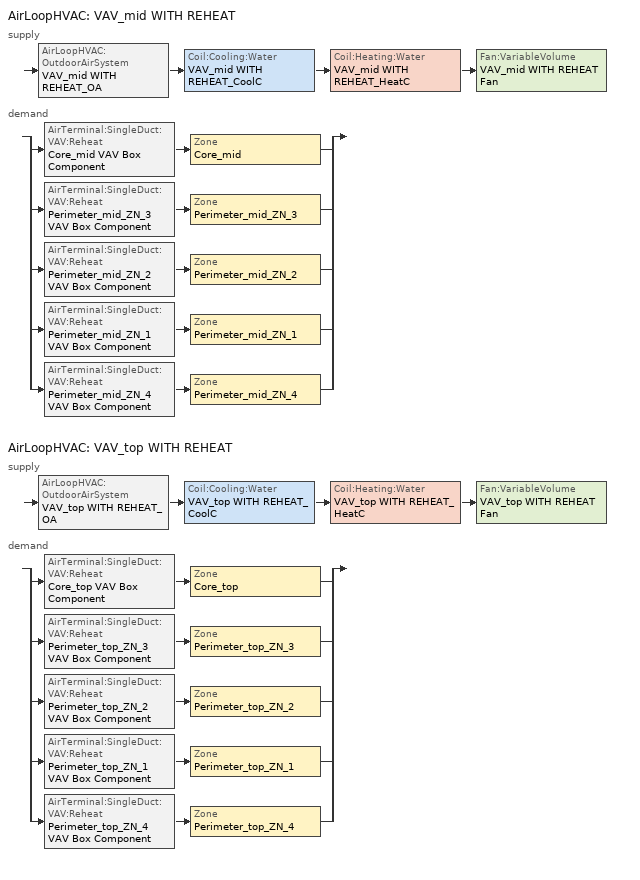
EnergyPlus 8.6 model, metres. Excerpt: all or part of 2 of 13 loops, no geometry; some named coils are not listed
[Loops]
AirLoopHVAC 'VAV_mid WITH REHEAT'
 supply: AirLoopHVAC:OutdoorAirSystem 'VAV_mid WITH REHEAT_OA' > Coil:Cooling:Water 'VAV_mid WITH REHEAT_CoolC' > Coil:Heating:Water 'VAV_mid WITH REHEAT_HeatC' > Fan:VariableVolume 'VAV_mid WITH REHEAT Fan'
 demand: split
  | AirTerminal:SingleDuct:VAV:Reheat 'Core_mid VAV Box Component' > Zone 'Core_mid'
  | AirTerminal:SingleDuct:VAV:Reheat 'Perimeter_mid_ZN_3 VAV Box Component' > Zone 'Perimeter_mid_ZN_3'
  | AirTerminal:SingleDuct:VAV:Reheat 'Perimeter_mid_ZN_2 VAV Box Component' > Zone 'Perimeter_mid_ZN_2'
  | AirTerminal:SingleDuct:VAV:Reheat 'Perimeter_mid_ZN_1 VAV Box Component' > Zone 'Perimeter_mid_ZN_1'
  | AirTerminal:SingleDuct:VAV:Reheat 'Perimeter_mid_ZN_4 VAV Box Component' > Zone 'Perimeter_mid_ZN_4'
AirLoopHVAC 'VAV_top WITH REHEAT'
 supply: AirLoopHVAC:OutdoorAirSystem 'VAV_top WITH REHEAT_OA' > Coil:Cooling:Water 'VAV_top WITH REHEAT_CoolC' > Coil:Heating:Water 'VAV_top WITH REHEAT_HeatC' > Fan:VariableVolume 'VAV_top WITH REHEAT Fan'
 demand: split
  | AirTerminal:SingleDuct:VAV:Reheat 'Core_top VAV Box Component' > Zone 'Core_top'
  | AirTerminal:SingleDuct:VAV:Reheat 'Perimeter_top_ZN_3 VAV Box Component' > Zone 'Perimeter_top_ZN_3'
  | AirTerminal:SingleDuct:VAV:Reheat 'Perimeter_top_ZN_2 VAV Box Component' > Zone 'Perimeter_top_ZN_2'
  | AirTerminal:SingleDuct:VAV:Reheat 'Perimeter_top_ZN_1 VAV Box Component' > Zone 'Perimeter_top_ZN_1'
  | AirTerminal:SingleDuct:VAV:Reheat 'Perimeter_top_ZN_4 VAV Box Component' > Zone 'Perimeter_top_ZN_4'
[Sizing:Zone] Zone Cooling Design Supply Air Temperature Input Method=SupplyAirTemperature; Zone Cooling Design Supply Air Temperature {C}=12.8; Zone Heating Design Supply Air Temperature Input Method=SupplyAirTemperature; Zone Heating Design Supply Air Temperature {C}=40; Zone Cooling Design Supply Air Humidity Ratio {kgWater/kgDryAir}=0.007; Zone Heating Design Supply Air Humidity Ratio {kgWater/kgDryAir}=0.008; Zone Heating Sizing Factor=0; Zone Cooling Sizing Factor=0; Cooling Design Air Flow Method=DesignDay; Cooling Design Air Flow Rate {m3/s}=0; Cooling Minimum Air Flow {m3/s}=0; Cooling Minimum Air Flow Fraction=0; Heating Design Air Flow Method=DesignDay; Heating Design Air Flow Rate {m3/s}=0
Name | Design Specification Outdoor Air Object
Core_mid | SZ DSOA Core_mid
Core_top | SZ DSOA Core_top
Perimeter_mid_ZN_3 | SZ DSOA Perimeter_mid_ZN_3
Perimeter_mid_ZN_2 | SZ DSOA Perimeter_mid_ZN_2
Perimeter_mid_ZN_1 | SZ DSOA Perimeter_mid_ZN_1
Perimeter_mid_ZN_4 | SZ DSOA Perimeter_mid_ZN_4
Perimeter_top_ZN_3 | SZ DSOA Perimeter_top_ZN_3
Perimeter_top_ZN_2 | SZ DSOA Perimeter_top_ZN_2
Perimeter_top_ZN_1 | SZ DSOA Perimeter_top_ZN_1
Perimeter_top_ZN_4 | SZ DSOA Perimeter_top_ZN_4
[DesignSpecification:OutdoorAir] Outdoor Air Flow per Zone Floor Area {m3/s-m2}=0.000431773
Name | Outdoor Air Method | Outdoor Air Flow per Zone {m3/s} | Outdoor Air Flow per Person {m3/s-person}
SZ DSOA Core_mid; SZ DSOA Core_top; SZ DSOA Perimeter_mid_ZN_3; SZ DSOA Perimeter_mid_ZN_2; SZ DSOA Perimeter_mid_ZN_1; SZ DSOA Perimeter_mid_ZN_4; SZ DSOA Perimeter_top_ZN_3; SZ DSOA Perimeter_top_ZN_2; SZ DSOA Perimeter_top_ZN_1; SZ DSOA Perimeter_top_ZN_4 | Flow/Area | 0
CM DSOA Core_top; CM DSOA Perimeter_top_ZN_1; CM DSOA Perimeter_top_ZN_2; CM DSOA Perimeter_top_ZN_3; CM DSOA Perimeter_top_ZN_4; CM DSOA Core_mid; CM DSOA Perimeter_mid_ZN_1; CM DSOA Perimeter_mid_ZN_2; CM DSOA Perimeter_mid_ZN_3; CM DSOA Perimeter_mid_ZN_4 | Sum |  | 1e-08
[Sizing:System] Type of Load to Size On=Sensible; Central Heating Maximum System Air Flow Ratio=0.3; Preheat Design Temperature {C}=7; Preheat Design Humidity Ratio {kgWater/kgDryAir}=0.008; Precool Design Temperature {C}=12.8; Precool Design Humidity Ratio {kgWater/kgDryAir}=0.008; Central Cooling Design Supply Air Temperature {C}=12.8; Central Heating Design Supply Air Temperature {C}=12.8; Type of Zone Sum to Use=Coincident; 100% Outdoor Air in Cooling=No; 100% Outdoor Air in Heating=No; Central Cooling Design Supply Air Humidity Ratio {kgWater/kgDryAir}=0.007; Central Heating Design Supply Air Humidity Ratio {kgWater/kgDryAir}=0.008; Cooling Supply Air Flow Rate Method=DesignDay; Cooling Supply Air Flow Rate {m3/s}=0; Heating Supply Air Flow Rate Method=DesignDay; Heating Supply Air Flow Rate {m3/s}=0; System Outdoor Air Method=ZoneSum; Zone Maximum Outdoor Air Fraction=1; Cooling Design Capacity Method=CoolingDesignCapacity; Cooling Design Capacity {W}=autosize; Heating Design Capacity Method=HeatingDesignCapacity; Heating Design Capacity {W}=autosize; Central Cooling Capacity Control Method=OnOff
Name | Design Outdoor Air Flow Rate {m3/s}
VAV_mid WITH REHEAT | 25.3803
VAV_top WITH REHEAT | 2.53804
[AirLoopHVAC] Design Supply Air Flow Rate {m3/s}=AUTOSIZE
VAV_mid WITH REHEAT; VAV_top WITH REHEAT
[SetpointManager:OutdoorAirReset] Control Variable=Temperature; Setpoint at Outdoor Low Temperature {C}=15.6; Outdoor Low Temperature {C}=10; Setpoint at Outdoor High Temperature {C}=12.8; Outdoor High Temperature {C}=21.1
Name | Setpoint Node or NodeList
VAV_mid Supply Air Temperature Manager | VAV_mid WITH REHEAT Supply Equipment Outlet Node
VAV_top Supply Air Temperature Manager | VAV_top WITH REHEAT Supply Equipment Outlet Node
[SetpointManager:MixedAir] Control Variable=Temperature
Name | Setpoint Node or NodeList
VAV_mid WITH REHEAT_CoolC SAT Manager | VAV_mid WITH REHEAT_CoolC-VAV WITH REHEAT_HeatCNode
VAV_mid WITH REHEAT_HeatC SAT Manager | VAV_mid WITH REHEAT_HeatC-VAV WITH REHEAT FanNode
VAV_mid WITH REHEAT_OAMixed Air Temp Manager | VAV_mid WITH REHEAT_OA-VAV WITH REHEAT_CoolCNode
VAV_top WITH REHEAT_CoolC SAT Manager | VAV_top WITH REHEAT_CoolC-VAV WITH REHEAT_HeatCNode
VAV_top WITH REHEAT_HeatC SAT Manager | VAV_top WITH REHEAT_HeatC-VAV WITH REHEAT FanNode
VAV_top WITH REHEAT_OAMixed Air Temp Manager | VAV_top WITH REHEAT_OA-VAV WITH REHEAT_CoolCNode
[Controller:WaterCoil] Control Variable=Temperature; Actuator Variable=FLOW; Maximum Actuated Flow {m3/s}=AUTOSIZE; Minimum Actuated Flow {m3/s}=0
Name | Action | Controller Convergence Tolerance {deltaC}
VAV_mid WITH REHEAT_CoolC_Controller; VAV_top WITH REHEAT_CoolC_Controller | REVERSE
VAV_mid WITH REHEAT_HeatC_Controller; VAV_top WITH REHEAT_HeatC_Controller | NORMAL | 0.0001
[Controller:OutdoorAir] Minimum Outdoor Air Flow Rate {m3/s}=0; Maximum Outdoor Air Flow Rate {m3/s}=AUTOSIZE; Economizer Control Type=DifferentialDryBulb; Economizer Control Action Type=ModulateFlow; Lockout Type=NoLockout; Minimum Limit Type=FixedMinimum; Minimum Outdoor Air Schedule=MinOA_MotorizedDamper_Sched
Name | Mechanical Ventilation Controller
VAV_mid WITH REHEAT_OA_Controller | VAV_mid WITH REHEAT_DCV
VAV_top WITH REHEAT_OA_Controller | VAV_top WITH REHEAT_DCV
[Controller:MechanicalVentilation] Availability Schedule=MinOA_MotorizedDamper_Sched; Demand Controlled Ventilation=Yes; System Outdoor Air Method=VentilationRateProcedure
Name | Zone 1 | Design Specification Outdoor Air Object Name 1 | Design Specification Zone Air Distribution Object Name 1 | Zone 2 | Design Specification Outdoor Air Object Name 2 | Design Specification Zone Air Distribution Object Name 2 | Zone 3 | Design Specification Outdoor Air Object Name 3 | Design Specification Zone Air Distribution Object Name 3 | Zone 4 | Design Specification Outdoor Air Object Name 4 | Design Specification Zone Air Distribution Object Name 4 | Zone 5 | Design Specification Outdoor Air Object Name 5 | Design Specification Zone Air Distribution Object Name 5
VAV_top WITH REHEAT_DCV | Core_top | CM DSOA Core_top | CM DSZAD Core_top | Perimeter_top_ZN_1 | CM DSOA Perimeter_top_ZN_1 | CM DSZAD Perimeter_top_ZN_1 | Perimeter_top_ZN_2 | CM DSOA Perimeter_top_ZN_2 | CM DSZAD Perimeter_top_ZN_2 | Perimeter_top_ZN_3 | CM DSOA Perimeter_top_ZN_3 | CM DSZAD Perimeter_top_ZN_3 | Perimeter_top_ZN_4 | CM DSOA Perimeter_top_ZN_4 | CM DSZAD Perimeter_top_ZN_4
VAV_mid WITH REHEAT_DCV | Core_mid | CM DSOA Core_mid | CM DSZAD Core_mid | Perimeter_mid_ZN_1 | CM DSOA Perimeter_mid_ZN_1 | CM DSZAD Perimeter_mid_ZN_1 | Perimeter_mid_ZN_2 | CM DSOA Perimeter_mid_ZN_2 | CM DSZAD Perimeter_mid_ZN_2 | Perimeter_mid_ZN_3 | CM DSOA Perimeter_mid_ZN_3 | CM DSZAD Perimeter_mid_ZN_3 | Perimeter_mid_ZN_4 | CM DSOA Perimeter_mid_ZN_4 | CM DSZAD Perimeter_mid_ZN_4
[DesignSpecification:ZoneAirDistribution] Zone Air Distribution Effectiveness in Cooling Mode=1; Zone Air Distribution Effectiveness in Heating Mode=1
CM DSZAD Core_top; CM DSZAD Perimeter_top_ZN_1; CM DSZAD Perimeter_top_ZN_2; CM DSZAD Perimeter_top_ZN_3; CM DSZAD Perimeter_top_ZN_4; CM DSZAD Core_mid; CM DSZAD Perimeter_mid_ZN_1; CM DSZAD Perimeter_mid_ZN_2; CM DSZAD Perimeter_mid_ZN_3; CM DSZAD Perimeter_mid_ZN_4
[Zone equipment]
Core_mid: Core_mid VAV Box Component
Core_top: Core_top VAV Box Component
Perimeter_mid_ZN_3: Perimeter_mid_ZN_3 VAV Box Component
Perimeter_mid_ZN_2: Perimeter_mid_ZN_2 VAV Box Component
Perimeter_mid_ZN_1: Perimeter_mid_ZN_1 VAV Box Component
Perimeter_mid_ZN_4: Perimeter_mid_ZN_4 VAV Box Component
Perimeter_top_ZN_3: Perimeter_top_ZN_3 VAV Box Component
Perimeter_top_ZN_2: Perimeter_top_ZN_2 VAV Box Component
Perimeter_top_ZN_1: Perimeter_top_ZN_1 VAV Box Component
Perimeter_top_ZN_4: Perimeter_top_ZN_4 VAV Box Component
[AirTerminal:SingleDuct:VAV:Reheat] Availability Schedule=ALWAYS_ON; Maximum Air Flow Rate {m3/s}=AUTOSIZE; Zone Minimum Air Flow Input Method=Constant; Maximum Hot Water or Steam Flow Rate {m3/s}=AUTOSIZE; Minimum Hot Water or Steam Flow Rate {m3/s}=0; Convergence Tolerance=0.001; Damper Heating Action=ReverseWithLimits; Maximum Flow Fraction During Reheat=0.5; Maximum Reheat Air Temperature {C}=40
Name | Constant Minimum Air Flow Fraction | Reheat Coil
Core_mid VAV Box Component | 0.312215 | Core_mid VAV Box Reheat Coil
Core_top VAV Box Component | 0.309683 | Core_top VAV Box Reheat Coil
Perimeter_mid_ZN_3 VAV Box Component | 0.217555 | Perimeter_mid_ZN_3 VAV Box Reheat Coil
Perimeter_mid_ZN_2 VAV Box Component | 0.2 | Perimeter_mid_ZN_2 VAV Box Reheat Coil
Perimeter_mid_ZN_1 VAV Box Component | 0.2 | Perimeter_mid_ZN_1 VAV Box Reheat Coil
Perimeter_mid_ZN_4 VAV Box Component | 0.2 | Perimeter_mid_ZN_4 VAV Box Reheat Coil
Perimeter_top_ZN_3 VAV Box Component | 0.2 | Perimeter_top_ZN_3 VAV Box Reheat Coil
Perimeter_top_ZN_2 VAV Box Component | 0.2 | Perimeter_top_ZN_2 VAV Box Reheat Coil
Perimeter_top_ZN_1 VAV Box Component | 0.2 | Perimeter_top_ZN_1 VAV Box Reheat Coil
Perimeter_top_ZN_4 VAV Box Component | 0.2 | Perimeter_top_ZN_4 VAV Box Reheat Coil
[Coil:Cooling:Water] Availability Schedule=ALWAYS_ON; Design Water Flow Rate {m3/s}=AUTOSIZE; Design Air Flow Rate {m3/s}=AUTOSIZE; Design Inlet Water Temperature {C}=AUTOSIZE; Design Inlet Air Temperature {C}=AUTOSIZE; Design Outlet Air Temperature {C}=AUTOSIZE; Design Inlet Air Humidity Ratio {kgWater/kgDryAir}=AUTOSIZE; Design Outlet Air Humidity Ratio {kgWater/kgDryAir}=AUTOSIZE; Type of Analysis=SimpleAnalysis; Heat Exchanger Configuration=CrossFlow
VAV_mid WITH REHEAT_CoolC; VAV_top WITH REHEAT_CoolC
[Coil:Heating:Water] Availability Schedule=ALWAYS_ON; U-Factor Times Area Value {W/K}=AUTOSIZE; Maximum Water Flow Rate {m3/s}=AUTOSIZE; Performance Input Method=UFactorTimesAreaAndDesignWaterFlowRate; Rated Capacity {W}=AUTOSIZE; Rated Inlet Water Temperature {C}=82.2; Rated Inlet Air Temperature {C}=12.8; Rated Outlet Water Temperature {C}=71.1; Rated Outlet Air Temperature {C}=40
VAV_mid WITH REHEAT_HeatC; VAV_top WITH REHEAT_HeatC
[Fan:VariableVolume] Availability Schedule=HVACOperationSchd; Fan Total Efficiency=0.61165; Pressure Rise {Pa}=1314.72; Maximum Flow Rate {m3/s}=AUTOSIZE; Fan Power Minimum Flow Rate Input Method=Fraction; Fan Power Minimum Flow Fraction=0.25; Motor Efficiency=0.941; Motor In Airstream Fraction=1; Fan Power Coefficient 1=0.0408; Fan Power Coefficient 2=0.088; Fan Power Coefficient 3=-0.0729; Fan Power Coefficient 4=0.9437; Fan Power Coefficient 5=0
VAV_mid WITH REHEAT Fan; VAV_top WITH REHEAT Fan
[EnergyManagementSystem:Sensor]
Name | Output:Variable or Output:Meter Index Key | Output:Variable or Output:Meter
Core_mid_LSr | Core_mid | Zone Lights Electric Power
Core_mid_Occ_Sensor | Core_mid | People Occupant Count
Core_top_LSr | Core_top | Zone Lights Electric Power
Core_top_Occ_Sensor | Core_top | People Occupant Count
Perimeter_mid_ZN_3_LSr | Perimeter_mid_ZN_3 | Zone Lights Electric Power
Perimeter_mid_ZN_3_Occ_Sensor | Perimeter_mid_ZN_3 | People Occupant Count
Perimeter_mid_ZN_2_LSr | Perimeter_mid_ZN_2 | Zone Lights Electric Power
Perimeter_mid_ZN_2_Occ_Sensor | Perimeter_mid_ZN_2 | People Occupant Count
Perimeter_mid_ZN_1_LSr | Perimeter_mid_ZN_1 | Zone Lights Electric Power
Perimeter_mid_ZN_1_Occ_Sensor | Perimeter_mid_ZN_1 | People Occupant Count
Perimeter_mid_ZN_4_LSr | Perimeter_mid_ZN_4 | Zone Lights Electric Power
Perimeter_mid_ZN_4_Occ_Sensor | Perimeter_mid_ZN_4 | People Occupant Count
Perimeter_top_ZN_3_LSr | Perimeter_top_ZN_3 | Zone Lights Electric Power
Perimeter_top_ZN_3_Occ_Sensor | Perimeter_top_ZN_3 | People Occupant Count
Perimeter_top_ZN_2_LSr | Perimeter_top_ZN_2 | Zone Lights Electric Power
Perimeter_top_ZN_2_Occ_Sensor | Perimeter_top_ZN_2 | People Occupant Count
Perimeter_top_ZN_1_LSr | Perimeter_top_ZN_1 | Zone Lights Electric Power
Perimeter_top_ZN_1_Occ_Sensor | Perimeter_top_ZN_1 | People Occupant Count
Perimeter_top_ZN_4_LSr | Perimeter_top_ZN_4 | Zone Lights Electric Power
Perimeter_top_ZN_4_Occ_Sensor | Perimeter_top_ZN_4 | People Occupant Count
[EnergyManagementSystem:InternalVariable] Internal Data Type=Zone Floor Area
Name | Internal Data Index Key
Core_mid_Area | Core_mid
Core_top_Area | Core_top
Perimeter_mid_ZN_3_Area | Perimeter_mid_ZN_3
Perimeter_mid_ZN_2_Area | Perimeter_mid_ZN_2
Perimeter_mid_ZN_1_Area | Perimeter_mid_ZN_1
Perimeter_mid_ZN_4_Area | Perimeter_mid_ZN_4
Perimeter_top_ZN_3_Area | Perimeter_top_ZN_3
Perimeter_top_ZN_2_Area | Perimeter_top_ZN_2
Perimeter_top_ZN_1_Area | Perimeter_top_ZN_1
Perimeter_top_ZN_4_Area | Perimeter_top_ZN_4
[ThermostatSetpoint:DualSetpoint] Heating Setpoint Temperature Schedule=HTGSETP_SCH_YES_OPTIMUM
Name | Cooling Setpoint Temperature Schedule
Core_mid_setpoint | Core_mid_CLGSETP_SCH_YES_OPTIMUM
Core_top_setpoint | Core_top_CLGSETP_SCH_YES_OPTIMUM
Perimeter_mid_ZN_3_setpoint | Perimeter_mid_ZN_3_CLGSETP_SCH_YES_OPTIMUM
Perimeter_mid_ZN_2_setpoint | Perimeter_mid_ZN_2_CLGSETP_SCH_YES_OPTIMUM
Perimeter_mid_ZN_1_setpoint | Perimeter_mid_ZN_1_CLGSETP_SCH_YES_OPTIMUM
Perimeter_mid_ZN_4_setpoint | Perimeter_mid_ZN_4_CLGSETP_SCH_YES_OPTIMUM
Perimeter_top_ZN_3_setpoint | Perimeter_top_ZN_3_CLGSETP_SCH_YES_OPTIMUM
Perimeter_top_ZN_2_setpoint | Perimeter_top_ZN_2_CLGSETP_SCH_YES_OPTIMUM
Perimeter_top_ZN_1_setpoint | Perimeter_top_ZN_1_CLGSETP_SCH_YES_OPTIMUM
Perimeter_top_ZN_4_setpoint | Perimeter_top_ZN_4_CLGSETP_SCH_YES_OPTIMUM
[ZoneControl:Thermostat] Control Type Schedule=Dual Zone Control Type Sched
Name | Name | Control
Core_mid_Thermostat | Core_mid | Core_mid_setpoint
Core_top_Thermostat | Core_top | Core_top_setpoint
Perimeter_mid_ZN_3_Thermostat | Perimeter_mid_ZN_3 | Perimeter_mid_ZN_3_setpoint
Perimeter_mid_ZN_2_Thermostat | Perimeter_mid_ZN_2 | Perimeter_mid_ZN_2_setpoint
Perimeter_mid_ZN_1_Thermostat | Perimeter_mid_ZN_1 | Perimeter_mid_ZN_1_setpoint
Perimeter_mid_ZN_4_Thermostat | Perimeter_mid_ZN_4 | Perimeter_mid_ZN_4_setpoint
Perimeter_top_ZN_3_Thermostat | Perimeter_top_ZN_3 | Perimeter_top_ZN_3_setpoint
Perimeter_top_ZN_2_Thermostat | Perimeter_top_ZN_2 | Perimeter_top_ZN_2_setpoint
Perimeter_top_ZN_1_Thermostat | Perimeter_top_ZN_1 | Perimeter_top_ZN_1_setpoint
Perimeter_top_ZN_4_Thermostat | Perimeter_top_ZN_4 | Perimeter_top_ZN_4_setpoint
[Schedule:Compact]
ALWAYS_ON: Through: 12/31, For: AllDays, Until: 24:00, 1
HVACOperationSchd: Through: 12/31, For: Weekdays SummerDesignDay, Until: 06:00, 0, Until: 22:00, 1, Until: 24:00, 0, For: Saturday WinterDesignDay, Until: 06:00, 0, Until: 18:00, 1, Until: 24:00, 0, For: Sunday Holidays AllOtherDays, Until: 24:00, 0
HTGSETP_SCH_YES_OPTIMUM: Through: 12/31, For: WinterDesignDay, Until: 05:00, 15.6, Until: 06:00, 17.6, Until: 07:00, 19.6, Until: 22:00, 21, Until: 24:00, 15.6, For: Weekdays, Until: 04:00, 15.6, Until: 05:00, 17.8, Until: 06:00, 20, Until: 22:00, 21, Until: 24:00, 15.6, For SummerDesignDay, Until: 24:00, 15.6, For: Saturday, Until: 04:00, 15.6, Until: 05:00, 17.8, Until: 06:00, 20, Until: 17:00, 21, Until: 24:00, 15.6, For: Sunday Holidays AllOtherDays, Until: 24:00, 15.6
MinOA_MotorizedDamper_Sched: Through: 12/31, For: Weekdays SummerDesignDay, Until: 07:00, 0, Until: 22:00, 1, Until: 24:00, 0, For: Saturday WinterDesignDay, Until: 07:00, 0, Until: 18:00, 1, Until: 24:00, 0, For: Sunday Holidays AllOtherDays, Until: 24:00, 0
Dual Zone Control Type Sched: Through: 12/31, For: AllDays, Until: 24:00, 4
Core_mid_CLGSETP_SCH_YES_OPTIMUM; Core_top_CLGSETP_SCH_YES_OPTIMUM; Perimeter_mid_ZN_3_CLGSETP_SCH_YES_OPTIMUM; Perimeter_mid_ZN_2_CLGSETP_SCH_YES_OPTIMUM; Perimeter_mid_ZN_1_CLGSETP_SCH_YES_OPTIMUM; Perimeter_mid_ZN_4_CLGSETP_SCH_YES_OPTIMUM; Perimeter_top_ZN_3_CLGSETP_SCH_YES_OPTIMUM; Perimeter_top_ZN_2_CLGSETP_SCH_YES_OPTIMUM; Perimeter_top_ZN_1_CLGSETP_SCH_YES_OPTIMUM; Perimeter_top_ZN_4_CLGSETP_SCH_YES_OPTIMUM: Through: 12/31, For: SummerDesignDay, Until: 05:00, 26.7, Until: 06:00, 25.7, Until: 07:00, 25, Until: 22:00, 24, Until: 24:00, 26.7, For: Weekdays, Until: 04:00, 26.7, Until: 05:00, 25.6, Until: 06:00, 25, Until: 22:00, 24, Until: 24:00, 26.7, For: Saturday, Until: 04:00, 26.7, Until: 05:00, 25.6, Until: 06:00, 25, Until: 17:00, 24, Until: 24:00, 26.7, For WinterDesignDay, Until: 24:00, 26.7, For: Sunday Holidays AllOtherDays, Until: 11:30, 26.7, Until: 24:00, 27.81
